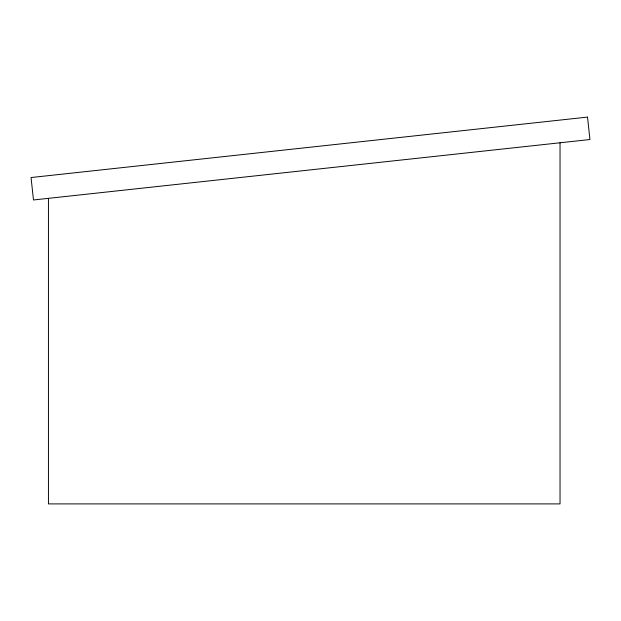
<?xml version="1.0" encoding="UTF-8"?>
<svg xmlns="http://www.w3.org/2000/svg" width="621" height="621" viewBox="0 0 621 621"><rect width="100%" height="100%" fill="white"/><g stroke="black" fill="none" stroke-linecap="round" stroke-linejoin="round"><path stroke-width="0.93" d="M560.033 142.783L560.033 503.903L48.446 503.903L48.446 198.347M587.513 117.097L31.05 177.536L33.487 199.97L589.95 139.531L587.513 117.097"/></g></svg>
